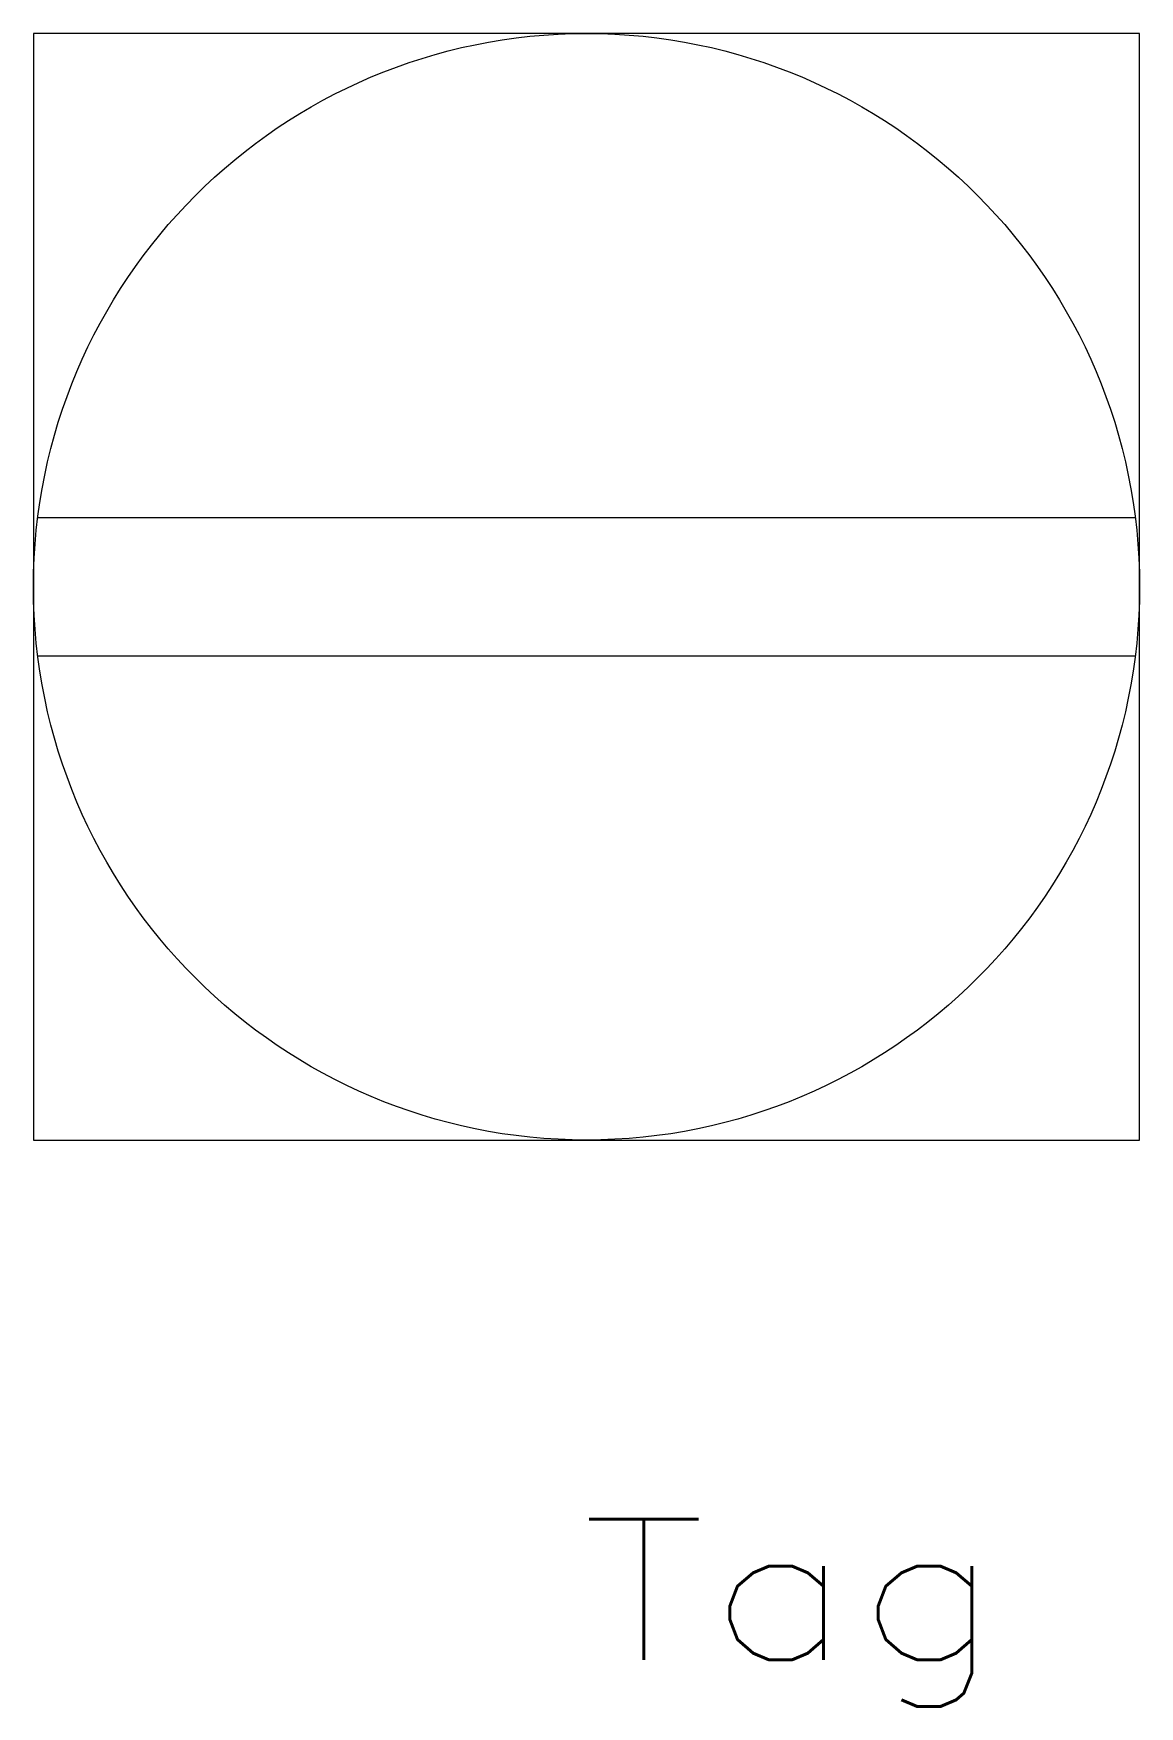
# Model space of a CAD drawing. Header units: inches. Extents: x -5 to 5, y -10.1 to 5.
import ezdxf
from ezdxf.enums import TextEntityAlignment as Align

# ---------------------------------------------------------------- set-up
doc = ezdxf.new("R2010")
doc.units = ezdxf.units.IN
doc.header["$MEASUREMENT"] = 0
doc.layers.get('0').update_dxf_attribs({"lineweight": 0})
doc.styles.add('STANDARD1', font='TXT.SHX')

msp = doc.modelspace()

# ---------------------------------------------------------------- linework, layer by layer
for p, q in [((5, 5), (-5, 5)), ((-5, 5), (-5, -5)), ((5, -5), (5, 5)), ((-4.961, 0.625), (4.961, 0.625)), ((-4.961, -0.625), (4.961, -0.625)), ((-5, -5), (5, -5))]:
    msp.add_line(p, q)
at = {"lineweight": 0}
msp.add_circle((0, 0), 5, dxfattribs=at)

# ---------------------------------------------------------------- texts
at = {"color": 7, "linetype": 'Continuous', "style": 'STANDARD1', "width": 1.166667}
msp.add_text('Tag', height=1.27, dxfattribs=at).set_placement((-0.045, -9.696), (3.765, -9.696), align=Align.FIT)

doc.saveas('drawing.dxf')
